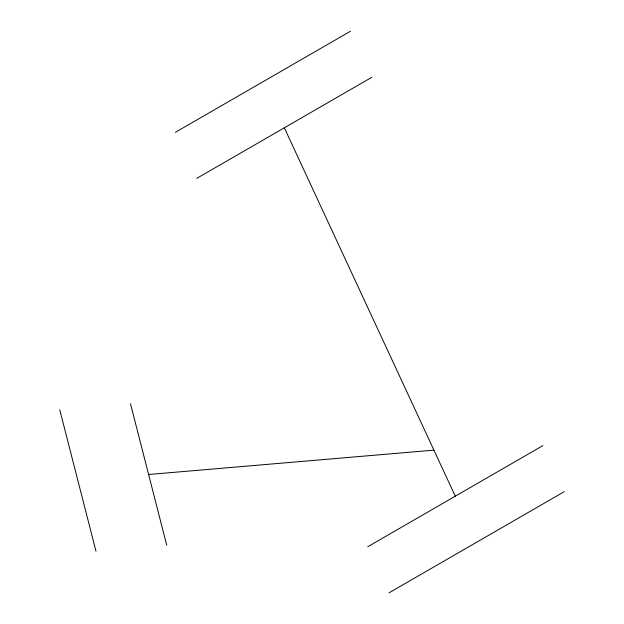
<?xml version="1.0" encoding="UTF-8"?>
<svg xmlns="http://www.w3.org/2000/svg" width="624" height="624" viewBox="0 0 624 624"><rect width="100%" height="100%" fill="white"/><g stroke="black" fill="none" stroke-linecap="round" stroke-linejoin="round"><path stroke-width="0.94" d="M175.375 132.327L350.532 31.2M196.747 178.37L371.904 77.251M367.715 546.757L542.872 445.63M389.087 592.8L564.244 491.673M148.613 474.505L433.922 450.146M284.326 127.811L455.294 496.189M130.494 403.767L166.733 545.243M59.756 409.804L95.995 551.281"/></g></svg>
